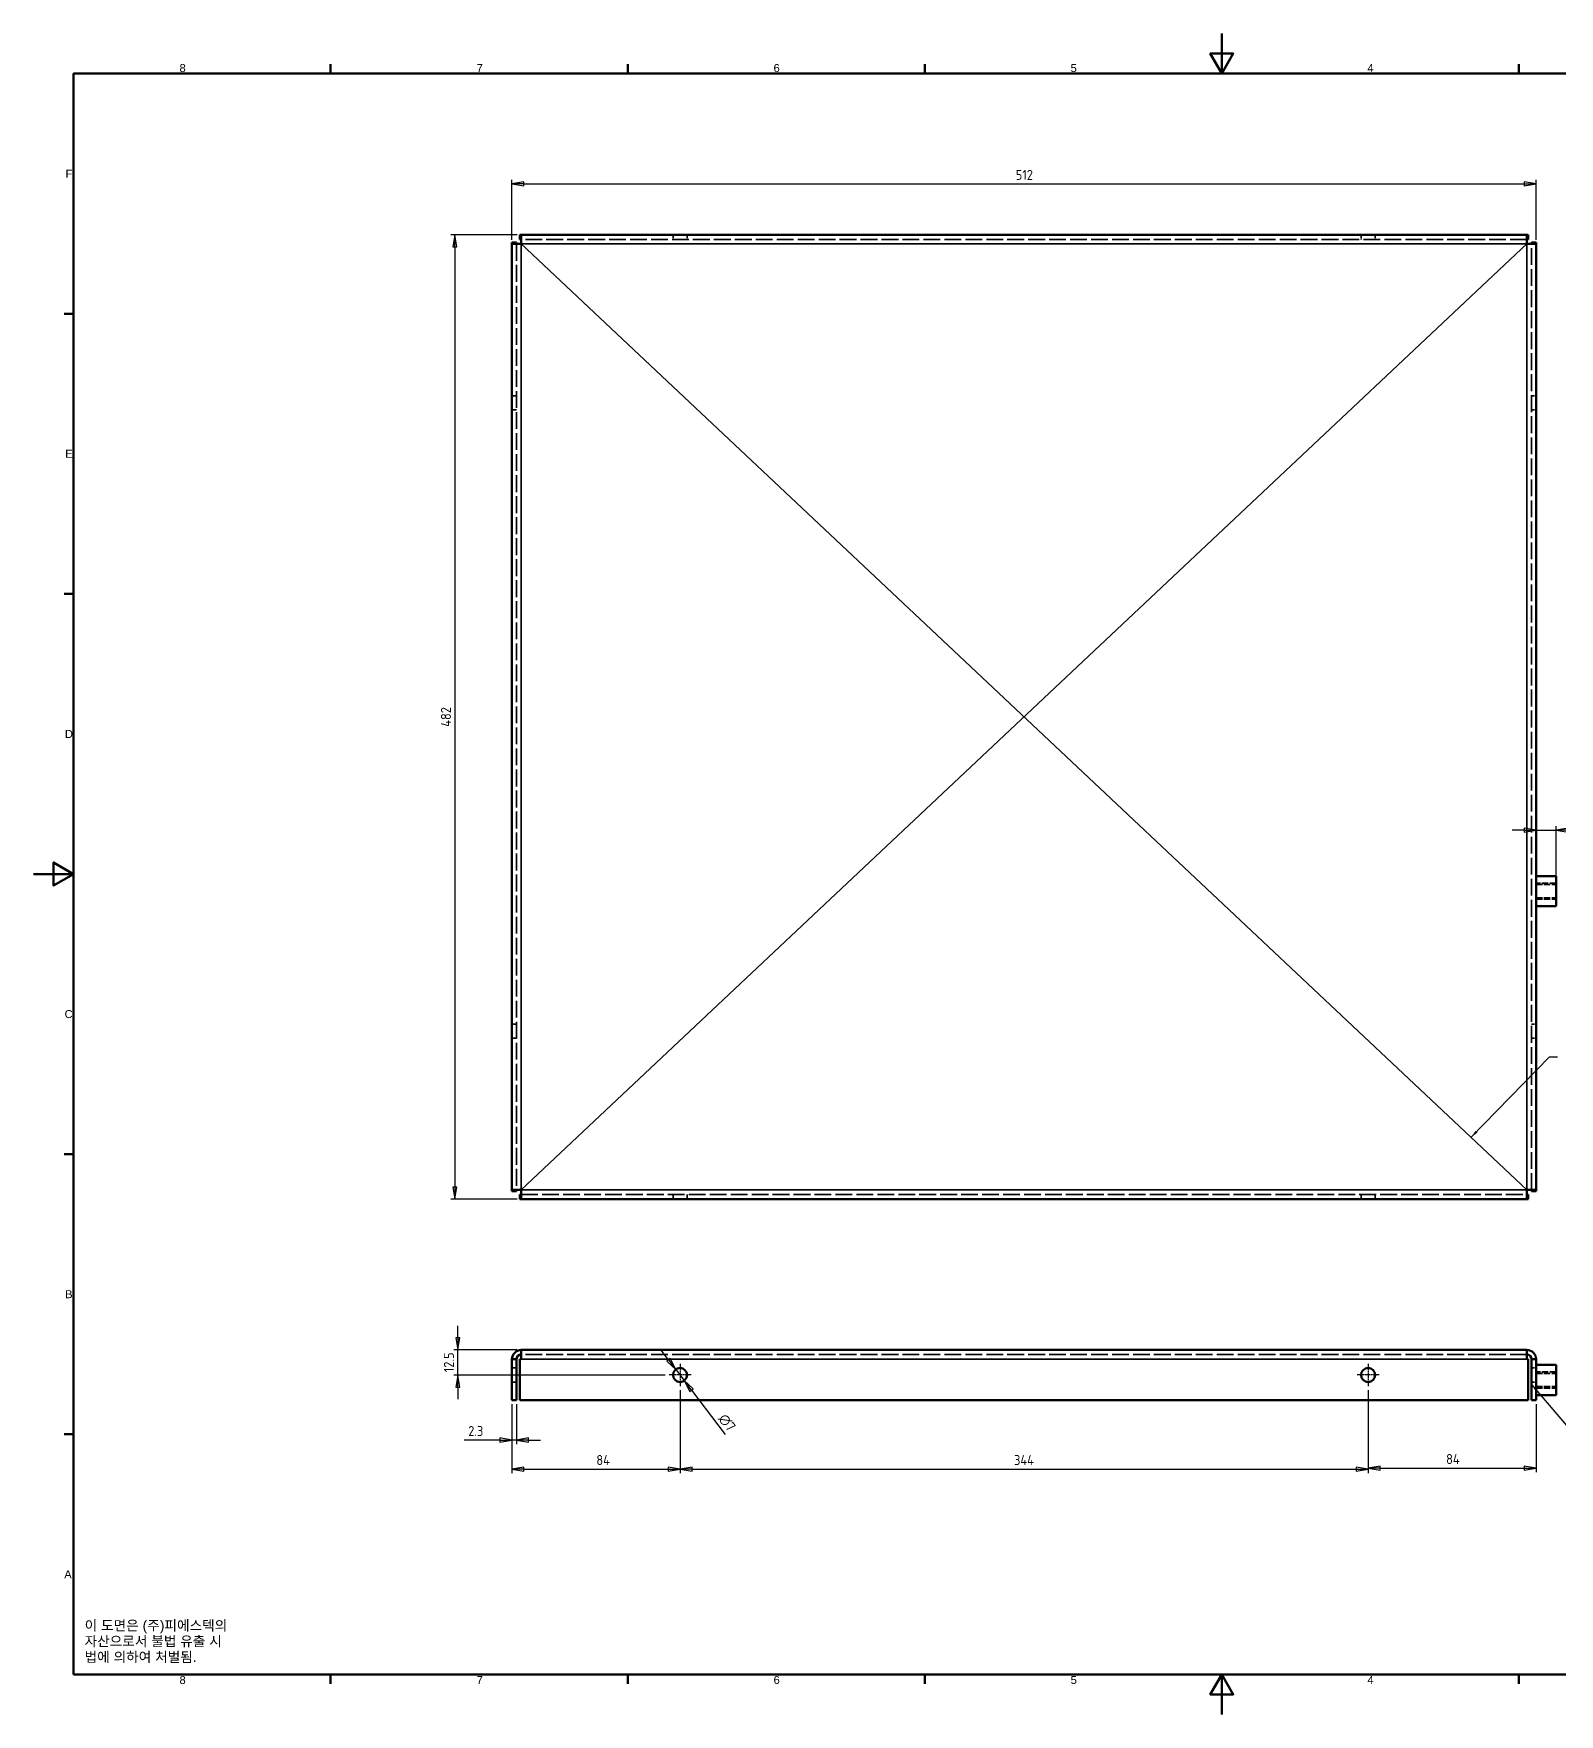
# Model space of a CAD drawing. Header units: millimetres. Extents: x 0 to 1188, y 0 to 840.
# Drawn here: x 0 to 763, y 0 to 840 of the extents above; entities that cross this region are included whole.
import ezdxf

# ---------------------------------------------------------------- set-up
doc = ezdxf.new("R2010")
doc.units = ezdxf.units.MM
doc.header["$LTSCALE"] = 2
doc.linetypes.add('CHAIN', pattern=[0.3543, 0.2362, -0.0295, 0.0591, -0.0295])
doc.linetypes.add('DASHED', pattern=[0.2067, 0.1654, -0.0413])
doc.layers.get('0').update_dxf_attribs({"lineweight": 25})
for name, color, linetype, lineweight in [('가려진 것(ISO)', 5, 'DASHED', 35), ('가시적인 것(ISO)', 7, 'Continuous', 50), ('가시적인 좁은 것(ISO)', 1, 'Continuous', 35), ('경계(ISO)', 7, 'Continuous', 70), ('기호(ISO)', 7, 'Continuous', 25), ('스케치 형상(ISO)', 7, 'Continuous', 25), ('중심 표식(ISO)', 1, 'Continuous', 25), ('치수(ISO)', 7, 'Continuous', 25)]:
    doc.layers.add(name, color=color, linetype=linetype, lineweight=lineweight)
doc.styles.add('ISO Proportional', font='arial.ttf')
doc.styles.add('ISO ProportionalPSTEK', font='isocp.shx')
doc.dimstyles.new('PSTEK', dxfattribs={"dimscale": 2, "dimtxt": 2.5, "dimasz": 3, "dimexe": 1, "dimexo": 1, "dimgap": 1, "dimtad": 1, "dimrnd": 1e-08, "dimdsep": 46, "dimtxsty": 'ISO ProportionalPSTEK', "dimblk": 'Filled-1', "dimcen": 0.09, "dimdle": 10, "dimclrd": 3, "dimclre": 3, "dimclrt": 1, "dimadec": 1, "dimazin": 2, "dimtfac": 1, "dimtmove": 0, "dimatfit": 3, "dimfxl": 0, "dimtolj": 1, "dimlwd": -1, "dimlwe": -1, "dimarcsym": 0})
doc.dimstyles.new('PSTEK$7', dxfattribs={"dimscale": 2, "dimtxt": 2.5, "dimasz": 2, "dimexe": 1, "dimexo": 1, "dimgap": 1, "dimtad": 1, "dimrnd": 1e-08, "dimdsep": 46, "dimtxsty": 'ISO ProportionalPSTEK', "dimblk": 'Filled-1', "dimcen": 0.09, "dimdle": 10, "dimclrd": 3, "dimclre": 3, "dimclrt": 1, "dimadec": 1, "dimazin": 2, "dimtfac": 1, "dimtmove": 0, "dimatfit": 3, "dimfxl": 0, "dimtolj": 1, "dimlwd": -1, "dimlwe": -1, "dimarcsym": 0})

# ---------------------------------------------------------------- blocks, each defined once
blk = doc.blocks.new('경계 Default Border')
at = {"layer": '경계(ISO)'}
for p, q in [((74.25, 410), (74.25, 412.4)), ((148.5, 410), (148.5, 412.4)), ((222.75, 410), (222.75, 412.4)), ((371.25, 410), (371.25, 412.4)), ((10, 350), (7.6, 350)), ((10, 280), (7.6, 280)), ((10, 140), (7.6, 140)), ((10, 70), (7.6, 70)), ((74.25, 10), (74.25, 7.6)), ((148.5, 10), (148.5, 7.6)), ((222.75, 10), (222.75, 7.6)), ((371.25, 10), (371.25, 7.6))]:
    blk.add_line(p, q, dxfattribs=at)
at = {"layer": '경계(ISO)', "flags": 128}
for points in [[(297, 420), (297, 410), (294.11, 415), (299.89, 415), (297, 410)], [(10, 10), (10, 410), (584, 410), (584, 10), (10, 10)], [(0, 210), (10, 210), (5, 212.89), (5, 207.11), (10, 210)], [(297, 0), (297, 10), (294.11, 5), (299.89, 5), (297, 10)]]:
    blk.add_lwpolyline(points, dxfattribs=at)
at = {"layer": '경계(ISO)', "color": 7, "char_height": 2, "attachment_point": 7, "style": 'ISO Proportional'}
for s, insert in [('8', (36.47, 410.37)), ('7', (110.74, 410.4)), ('6', (184.96, 410.37)), ('5', (259.22, 410.37)), ('4', (333.39, 410.4)), ('F', (7.99, 384)), ('E', (7.9, 314)), ('D', (7.82, 244)), ('C', (7.74, 173.97)), ('B', (7.88, 104)), ('A', (7.66, 34)), ('8', (36.47, 7.57)), ('7', (110.74, 7.6)), ('6', (184.96, 7.57)), ('5', (259.22, 7.57)), ('4', (333.39, 7.6))]:
    blk.add_mtext(s, dxfattribs=dict(at, insert=insert))
blk = doc.blocks.new('Filled-1')
at = {"color": 0}
for p, q in [((0, 0), (-1, 0.17)), ((-1, 0.17), (-1, -0.17)), ((-1, 0), (0, 0)), ((-1, -0.17), (0, 0))]:
    blk.add_line(p, q, dxfattribs=at)
at = {"color": 0, "flags": 128}
blk.add_lwpolyline([(-1, -0.17), (0, 0), (-1, 0.17), (-1, -0.17)], dxfattribs=at)
at = {"color": 0}
blk.add_solid([(-1, -0.17), (0, 0), (-1, 0.17), (-1, -0.17)], dxfattribs=at)
blk = doc.blocks.new('*D14')
at = {"layer": 'Defpoints', "color": 0, "transparency": 16777216}
for p in [(243.76, 739.49), (210.63, 257.49), (243.76, 257.49)]:
    blk.add_point(p, dxfattribs=at)
at = {"layer": '치수(ISO)', "color": 3, "transparency": 16777216}
for p, q in [((241.76, 739.49), (208.63, 739.49)), ((210.63, 733.49), (210.63, 263.49)), ((241.76, 257.49), (208.63, 257.49))]:
    blk.add_line(p, q, dxfattribs=at)
at = {"layer": '치수(ISO)', "color": 3, "transparency": 16777216, "xscale": 6, "yscale": 6, "zscale": 6}
for p, rotation in [((210.63, 739.49), 90), ((210.63, 257.49), 270)]:
    blk.add_blockref('Filled-1', p, dxfattribs=dict(at, rotation=rotation))
at = {"layer": '치수(ISO)', "color": 1, "transparency": 16777216, "insert": (203.63, 493.59), "char_height": 5, "attachment_point": 1, "rotation": 90, "style": 'ISO ProportionalPSTEK'}
blk.add_mtext('\\A1;482', dxfattribs=at)
blk = doc.blocks.new('*D15')
at = {"layer": 'Defpoints', "color": 0, "transparency": 16777216}
for p in [(239.16, 157.11), (241.46, 157.11), (241.46, 137.11)]:
    blk.add_point(p, dxfattribs=at)
at = {"layer": '치수(ISO)', "color": 3, "transparency": 16777216}
for p, q in [((239.16, 155.11), (239.16, 135.11)), ((241.46, 155.11), (241.46, 135.11)), ((233.16, 137.11), (215.27, 137.11)), ((241.46, 137.11), (239.16, 137.11)), ((247.46, 137.11), (253.46, 137.11))]:
    blk.add_line(p, q, dxfattribs=at)
at = {"layer": '치수(ISO)', "color": 3, "transparency": 16777216, "xscale": 6, "yscale": 6, "zscale": 6}
blk.add_blockref('Filled-1', (239.16, 137.11), dxfattribs=at)
at = {"layer": '치수(ISO)', "color": 3, "transparency": 16777216, "xscale": 6, "yscale": 6, "zscale": 6, "rotation": 180}
blk.add_blockref('Filled-1', (241.46, 137.11), dxfattribs=at)
at = {"layer": '치수(ISO)', "color": 1, "transparency": 16777216, "insert": (217.27, 144.12), "char_height": 5, "attachment_point": 1, "style": 'ISO ProportionalPSTEK'}
blk.add_mtext('\\A1;2.3', dxfattribs=at)
blk = doc.blocks.new('*D16')
at = {"layer": 'Defpoints', "color": 0, "transparency": 16777216}
for p in [(323.16, 164.11), (239.16, 157.11), (323.16, 122.61)]:
    blk.add_point(p, dxfattribs=at)
at = {"layer": '치수(ISO)', "color": 3, "transparency": 16777216}
for p, q in [((323.16, 162.11), (323.16, 120.61)), ((239.16, 155.11), (239.16, 120.61)), ((245.16, 122.61), (317.16, 122.61))]:
    blk.add_line(p, q, dxfattribs=at)
at = {"layer": '치수(ISO)', "color": 3, "transparency": 16777216, "xscale": 6, "yscale": 6, "zscale": 6, "rotation": 180}
blk.add_blockref('Filled-1', (239.16, 122.61), dxfattribs=at)
at = {"layer": '치수(ISO)', "color": 3, "transparency": 16777216, "xscale": 6, "yscale": 6, "zscale": 6}
blk.add_blockref('Filled-1', (323.16, 122.61), dxfattribs=at)
at = {"layer": '치수(ISO)', "color": 1, "transparency": 16777216, "insert": (281.34, 129.61), "char_height": 5, "attachment_point": 1, "style": 'ISO ProportionalPSTEK'}
blk.add_mtext('\\A1;84', dxfattribs=at)
blk = doc.blocks.new('*D17')
at = {"layer": 'Defpoints', "color": 0, "transparency": 16777216}
for p in [(667.16, 164.11), (751.16, 157.11), (751.16, 123.11)]:
    blk.add_point(p, dxfattribs=at)
at = {"layer": '치수(ISO)', "color": 3, "transparency": 16777216}
for p, q in [((667.16, 162.11), (667.16, 121.11)), ((751.16, 155.11), (751.16, 121.11)), ((673.16, 123.11), (745.16, 123.11))]:
    blk.add_line(p, q, dxfattribs=at)
at = {"layer": '치수(ISO)', "color": 3, "transparency": 16777216, "xscale": 6, "yscale": 6, "zscale": 6, "rotation": 180}
blk.add_blockref('Filled-1', (667.16, 123.11), dxfattribs=at)
at = {"layer": '치수(ISO)', "color": 3, "transparency": 16777216, "xscale": 6, "yscale": 6, "zscale": 6}
blk.add_blockref('Filled-1', (751.16, 123.11), dxfattribs=at)
at = {"layer": '치수(ISO)', "color": 1, "transparency": 16777216, "insert": (706.16, 130.11), "char_height": 5, "attachment_point": 1, "style": 'ISO ProportionalPSTEK'}
blk.add_mtext('\\A1;84', dxfattribs=at)
blk = doc.blocks.new('*D18')
at = {"layer": 'Defpoints', "color": 0, "transparency": 16777216}
for p in [(321.05, 172.4), (325.28, 166.83)]:
    blk.add_point(p, dxfattribs=at)
at = {"layer": '치수(ISO)', "color": 3, "transparency": 16777216}
for p, q in [((317.42, 177.18), (313.79, 181.97)), ((321.05, 172.4), (325.28, 166.83)), ((328.9, 162.05), (345.73, 139.86))]:
    blk.add_line(p, q, dxfattribs=at)
at = {"layer": '치수(ISO)', "color": 3, "transparency": 16777216, "xscale": 6, "yscale": 6, "zscale": 6}
for p, rotation in [((321.05, 172.4), 307.1766775412491), ((325.28, 166.83), 127.1766775412492)]:
    blk.add_blockref('Filled-1', p, dxfattribs=dict(at, rotation=rotation))
at = {"layer": '치수(ISO)', "color": 1, "transparency": 16777216, "insert": (346.17, 150.86), "char_height": 5, "attachment_point": 1, "rotation": 307.17668, "style": 'ISO ProportionalPSTEK'}
blk.add_mtext('\\A1;∅7', dxfattribs=at)
blk = doc.blocks.new('*D19')
at = {"layer": 'Defpoints', "color": 0, "transparency": 16777216}
for p in [(751.16, 764.89), (239.16, 734.89), (751.16, 734.89)]:
    blk.add_point(p, dxfattribs=at)
at = {"layer": '치수(ISO)', "color": 3, "transparency": 16777216}
for p, q in [((239.16, 736.89), (239.16, 766.89)), ((245.16, 764.89), (745.16, 764.89)), ((751.16, 736.89), (751.16, 766.89))]:
    blk.add_line(p, q, dxfattribs=at)
at = {"layer": '치수(ISO)', "color": 3, "transparency": 16777216, "xscale": 6, "yscale": 6, "zscale": 6, "rotation": 180}
blk.add_blockref('Filled-1', (239.16, 764.89), dxfattribs=at)
at = {"layer": '치수(ISO)', "color": 3, "transparency": 16777216, "xscale": 6, "yscale": 6, "zscale": 6}
blk.add_blockref('Filled-1', (751.16, 764.89), dxfattribs=at)
at = {"layer": '치수(ISO)', "color": 1, "transparency": 16777216, "insert": (491.01, 771.89), "char_height": 5, "attachment_point": 1, "style": 'ISO ProportionalPSTEK'}
blk.add_mtext('\\A1;512', dxfattribs=at)
blk = doc.blocks.new('*D22')
at = {"layer": 'Defpoints', "color": 0, "transparency": 16777216}
for p in [(212.11, 182.11), (243.76, 182.11), (317.66, 169.61)]:
    blk.add_point(p, dxfattribs=at)
at = {"layer": '치수(ISO)', "color": 3, "transparency": 16777216}
for p, q in [((212.11, 188.11), (212.11, 194.11)), ((241.76, 182.11), (210.11, 182.11)), ((212.11, 169.61), (212.11, 182.11)), ((315.66, 169.61), (210.11, 169.61)), ((212.11, 163.61), (212.11, 157.61))]:
    blk.add_line(p, q, dxfattribs=at)
at = {"layer": '치수(ISO)', "color": 3, "transparency": 16777216, "xscale": 6, "yscale": 6, "zscale": 6}
for p, rotation in [((212.11, 182.11), 270), ((212.11, 169.61), 90)]:
    blk.add_blockref('Filled-1', p, dxfattribs=dict(at, rotation=rotation))
at = {"layer": '치수(ISO)', "color": 1, "transparency": 16777216, "insert": (205.11, 171.01), "char_height": 5, "attachment_point": 1, "rotation": 90, "style": 'ISO ProportionalPSTEK'}
blk.add_mtext('\\A1;12.5', dxfattribs=at)
blk = doc.blocks.new('*D24')
at = {"layer": 'Defpoints', "color": 0, "transparency": 16777216}
for p in [(323.16, 164.11), (667.16, 164.11), (667.16, 122.61)]:
    blk.add_point(p, dxfattribs=at)
at = {"layer": '치수(ISO)', "color": 3, "transparency": 16777216}
for p, q in [((323.16, 162.11), (323.16, 120.61)), ((667.16, 162.11), (667.16, 120.61)), ((329.16, 122.61), (661.16, 122.61))]:
    blk.add_line(p, q, dxfattribs=at)
at = {"layer": '치수(ISO)', "color": 3, "transparency": 16777216, "xscale": 6, "yscale": 6, "zscale": 6, "rotation": 180}
blk.add_blockref('Filled-1', (323.16, 122.61), dxfattribs=at)
at = {"layer": '치수(ISO)', "color": 3, "transparency": 16777216, "xscale": 6, "yscale": 6, "zscale": 6}
blk.add_blockref('Filled-1', (667.16, 122.61), dxfattribs=at)
at = {"layer": '치수(ISO)', "color": 1, "transparency": 16777216, "insert": (490.16, 129.61), "char_height": 5, "attachment_point": 1, "style": 'ISO ProportionalPSTEK'}
blk.add_mtext('\\A1;344', dxfattribs=at)
blk = doc.blocks.new('*D29')
at = {"layer": 'Defpoints', "color": 0, "transparency": 16777216}
for p in [(751.16, 441.91), (751.16, 435.83), (761.16, 415.49)]:
    blk.add_point(p, dxfattribs=at)
at = {"layer": '치수(ISO)', "color": 3, "transparency": 16777216}
for p, q in [((745.16, 441.91), (739.16, 441.91)), ((751.16, 441.91), (761.16, 441.91)), ((761.16, 417.49), (761.16, 443.91)), ((767.16, 441.91), (781.66, 441.91))]:
    blk.add_line(p, q, dxfattribs=at)
at = {"layer": '치수(ISO)', "color": 3, "transparency": 16777216, "xscale": 6, "yscale": 6, "zscale": 6}
blk.add_blockref('Filled-1', (751.16, 441.91), dxfattribs=at)
at = {"layer": '치수(ISO)', "color": 3, "transparency": 16777216, "xscale": 6, "yscale": 6, "zscale": 6, "rotation": 180}
blk.add_blockref('Filled-1', (761.16, 441.91), dxfattribs=at)
at = {"layer": '치수(ISO)', "color": 1, "transparency": 16777216, "insert": (775.16, 448.91), "char_height": 5, "attachment_point": 1, "style": 'ISO ProportionalPSTEK'}
blk.add_mtext('\\A1;10', dxfattribs=at)

msp = doc.modelspace()

# ---------------------------------------------------------------- linework, layer by layer
at = {"layer": '가려진 것(ISO)', "ltscale": 2.190301}
for p, q in [((319.6608, 739.4857), (319.6608, 737.1857)), ((326.6608, 739.4857), (326.6608, 737.1857)), ((663.6608, 739.4857), (663.6608, 737.1857)), ((670.6608, 739.4857), (670.6608, 737.1857)), ((241.4608, 658.9857), (239.1608, 658.9857)), ((751.1608, 658.9857), (748.8608, 658.9857)), ((241.4608, 651.9857), (239.1608, 651.9857)), ((751.1608, 651.9857), (748.8608, 651.9857)), ((241.4608, 344.9857), (239.1608, 344.9857)), ((751.1608, 344.9857), (748.8608, 344.9857)), ((241.4608, 337.9857), (239.1608, 337.9857)), ((751.1608, 337.9857), (748.8608, 337.9857)), ((319.6608, 259.7857), (319.6608, 257.4857)), ((326.6608, 259.7857), (326.6608, 257.4857)), ((663.6608, 259.7857), (663.6608, 257.4857)), ((670.6608, 259.7857), (670.6608, 257.4857)), ((241.4608, 173.115), (239.1608, 173.115)), ((751.1608, 173.115), (748.8608, 173.115)), ((241.4608, 166.115), (239.1608, 166.115)), ((751.1608, 166.115), (748.8608, 166.115))]:
    msp.add_line(p, q, dxfattribs=at)
at = {"layer": '가려진 것(ISO)', "ltscale": 25.415257}
for p, q in [((241.4608, 734.8857), (241.4608, 262.0857)), ((748.8608, 262.0857), (748.8608, 734.8857))]:
    msp.add_line(p, q, dxfattribs=at)
at = {"layer": '가려진 것(ISO)', "ltscale": 25.338655}
for p, q in [((746.5608, 737.1857), (243.7608, 737.1857)), ((243.7608, 259.7857), (746.5608, 259.7857)), ((746.5608, 179.815), (243.7608, 179.815))]:
    msp.add_line(p, q, dxfattribs=at)
at = {"layer": '가려진 것(ISO)', "ltscale": 9.523383}
for p, q in [((761.1608, 415.4857), (751.1608, 415.4857)), ((751.1608, 414.8092), (761.1608, 414.8092)), ((751.1608, 408.1622), (761.1608, 408.1622)), ((751.1608, 407.4857), (761.1608, 407.4857)), ((761.1608, 171.115), (751.1608, 171.115)), ((751.1608, 170.4385), (761.1608, 170.4385)), ((751.1608, 163.7915), (761.1608, 163.7915)), ((751.1608, 163.115), (761.1608, 163.115))]:
    msp.add_line(p, q, dxfattribs=at)
at = {"layer": '가시적인 것(ISO)'}
for p, q in [((243.7608, 739.4857), (243.0872, 739.4857)), ((243.0872, 737.1857), (243.0872, 739.4857)), ((243.7608, 739.4857), (746.5608, 739.4857)), ((243.7608, 739.4857), (243.7608, 734.8857)), ((746.5608, 734.8857), (746.5608, 739.4857)), ((747.2345, 739.4857), (746.5608, 739.4857)), ((747.2345, 737.1857), (747.2345, 739.4857)), ((241.4608, 735.5594), (239.1608, 735.5594)), ((239.1608, 735.5594), (239.1608, 734.8857)), ((239.1608, 262.0857), (239.1608, 734.8857)), ((243.7608, 734.8857), (239.1608, 734.8857)), ((241.4608, 734.8857), (241.4608, 735.5594)), ((243.7608, 737.1857), (243.0872, 737.1857)), ((746.5608, 737.1857), (747.2345, 737.1857)), ((751.1608, 734.8857), (746.5608, 734.8857)), ((748.8608, 734.8857), (748.8608, 735.5594)), ((748.8608, 735.5594), (751.1608, 735.5594)), ((751.1608, 734.8857), (751.1608, 735.5594)), ((751.1608, 734.8857), (751.1608, 262.0857)), ((751.1608, 418.9857), (761.1608, 418.9857)), ((761.1608, 403.9857), (761.1608, 418.9857)), ((751.1608, 403.9857), (761.1608, 403.9857)), ((239.1608, 262.0857), (243.7608, 262.0857)), ((239.1608, 262.0857), (239.1608, 261.4121)), ((241.4608, 261.4121), (239.1608, 261.4121)), ((241.4608, 262.0857), (241.4608, 261.4121)), ((243.7608, 262.0857), (243.7608, 257.4857)), ((746.5608, 262.0857), (751.1608, 262.0857)), ((746.5608, 257.4857), (746.5608, 262.0857)), ((748.8608, 262.0857), (748.8608, 261.4121)), ((748.8608, 261.4121), (751.1608, 261.4121)), ((751.1608, 261.4121), (751.1608, 262.0857)), ((243.7608, 259.7857), (243.0872, 259.7857)), ((243.0872, 259.7857), (243.0872, 257.4857)), ((243.0872, 257.4857), (243.7608, 257.4857)), ((746.5608, 257.4857), (243.7608, 257.4857)), ((746.5608, 259.7857), (747.2345, 259.7857)), ((746.5608, 257.4857), (747.2345, 257.4857)), ((747.2345, 259.7857), (747.2345, 257.4857)), ((241.4608, 177.515), (239.1608, 177.515)), ((239.1608, 177.515), (239.1608, 157.115)), ((241.4608, 177.515), (241.4608, 157.115)), ((243.0872, 157.115), (243.0872, 177.515)), ((243.0872, 177.515), (243.7608, 177.515)), ((243.7608, 182.115), (243.7608, 177.515)), ((243.7608, 182.115), (746.5608, 182.115)), ((746.5608, 177.515), (746.5608, 182.115)), ((746.5608, 177.515), (747.2345, 177.515)), ((747.2345, 177.515), (747.2345, 157.115)), ((748.8608, 177.515), (748.8608, 157.115)), ((748.8608, 177.515), (751.1608, 177.515)), ((751.1608, 157.115), (751.1608, 177.515)), ((751.1608, 174.615), (761.1608, 174.615)), ((761.1608, 159.615), (761.1608, 174.615)), ((751.1608, 159.615), (761.1608, 159.615)), ((241.4608, 157.115), (239.1608, 157.115)), ((747.2345, 157.115), (243.0872, 157.115)), ((748.8608, 157.115), (751.1608, 157.115))]:
    msp.add_line(p, q, dxfattribs=at)
for centre in [(323.1608, 169.615), (667.1608, 169.615)]:
    msp.add_circle(centre, 3.5, dxfattribs=at)
for centre, radius, start, end in [((243.7608, 177.515), 4.6, 90, 180), ((243.7608, 177.515), 2.3, 90, 180), ((746.5608, 177.515), 4.6, 0, 90), ((746.5608, 177.515), 2.3, 0, 90)]:
    msp.add_arc(centre, radius, start, end, dxfattribs=at)
at = {"layer": '가시적인 좁은 것(ISO)'}
for p, q in [((243.7608, 734.8857), (243.7608, 262.0857)), ((746.5608, 734.8857), (243.7608, 734.8857)), ((746.5608, 262.0857), (746.5608, 734.8857)), ((243.7608, 262.0857), (746.5608, 262.0857)), ((746.5608, 177.515), (243.7608, 177.515))]:
    msp.add_line(p, q, dxfattribs=at)
at = {"layer": '스케치 형상(ISO)'}
for p, q in [((243.7608, 734.8857), (746.5608, 262.0857)), ((243.7608, 262.0857), (746.5608, 734.8857))]:
    msp.add_line(p, q, dxfattribs=at)
at = {"layer": '중심 표식(ISO)', "linetype": 'CHAIN', "ltscale": 6.111541}
for p, q in [((328.6608, 169.615), (317.6608, 169.615)), ((323.1608, 175.115), (323.1608, 164.115)), ((672.6608, 169.615), (661.6608, 169.615)), ((667.1608, 175.115), (667.1608, 164.115))]:
    msp.add_line(p, q, dxfattribs=at)

# ---------------------------------------------------------------- block references
at = {"xscale": 2, "yscale": 2, "zscale": 2}
msp.add_blockref('경계 Default Border', (0, 0), dxfattribs=at)

# ---------------------------------------------------------------- texts
at = {"layer": '기호(ISO)', "color": 7, "insert": (25.5102, 46.9515), "char_height": 5, "width": 78.612207, "attachment_point": 1, "line_spacing_factor": 0.944221, "style": 'ISO Proportional'}
msp.add_mtext('{\\fArial|b0|i0;\\H5.0000;이 도면은 (주)피에스텍의\\P자산으로서 불법 유출 시 \\P법에 의하여 처벌됨.}', dxfattribs=at)

# ---------------------------------------------------------------- dimensions: what is measured, and where the dimension line sits
at = {"layer": '치수(ISO)', "color": 3}
dim = msp.add_linear_dim(base=(751.1608, 764.8857), p1=(239.1608, 734.8857), p2=(751.1608, 734.8857), dimstyle='PSTEK', override={"dimdec": 2, "dimtp": 0, "dimtm": 0, "dimtdec": 2, "dimtofl": 0, "dimatfit": 1}, dxfattribs=at)
dim.commit()
dim.dimension.update_dxf_attribs({"geometry": '*D19', "text_midpoint": (495.1608, 764.8857), "dimtype": 160})
for base, p1, p2, angle, override, picture, middle in [((210.6303, 257.4857), (243.7608, 739.4857), (243.7608, 257.4857), 270, {"dimdec": 2, "dimtp": 0, "dimtm": 0, "dimtdec": 2, "dimtofl": 0, "dimatfit": 1}, '*D14', (210.6303, 498.4857)), ((751.1608, 441.9097), (761.1608, 415.4857), (751.1608, 435.8345), 180, {"dimdec": 2, "dimse2": 1, "dimtp": 0, "dimtm": 0, "dimtdec": 2, "dimtofl": 1, "dimatfit": 1}, '*D29', (777.4128, 441.9097)), ((212.1148, 182.115), (317.6608, 169.615), (243.7608, 182.115), 90, {"dimdec": 2, "dimtp": 0, "dimtm": 0, "dimtdec": 2, "dimtofl": 1, "dimatfit": 1}, '*D22', (212.1148, 175.865)), ((323.1608, 122.6115), (239.1608, 157.115), (323.1608, 164.115), 180, {"dimdec": 2, "dimblk2": 'Filled-1', "dimsah": 1, "dimtp": 0, "dimtm": 0, "dimtdec": 2, "dimtofl": 0, "dimatfit": 1}, '*D16', (284.344, 122.6115)), ((667.1608, 122.6115), (323.1608, 164.115), (667.1608, 164.115), 180, {"dimdec": 2, "dimtp": 0, "dimtm": 0, "dimtdec": 2, "dimtofl": 0, "dimatfit": 1}, '*D24', (495.1608, 122.6115)), ((751.1608, 123.1147), (667.1608, 164.115), (751.1608, 157.115), 180, {"dimdec": 2, "dimblk1": 'Filled-1', "dimsah": 1, "dimtp": 0, "dimtm": 0, "dimtdec": 2, "dimtofl": 0, "dimatfit": 1}, '*D17', (709.1608, 123.1147)), ((241.4608, 137.115), (239.1608, 157.115), (241.4608, 157.115), 180, {"dimdec": 2, "dimtp": 0, "dimtm": 0, "dimtdec": 2, "dimtofl": 1, "dimatfit": 1}, '*D15', (220.9352, 137.115))]:
    dim = msp.add_linear_dim(base=base, p1=p1, p2=p2, angle=angle, dimstyle='PSTEK', override=override, dxfattribs=at)
    dim.commit()
    dim.dimension.update_dxf_attribs({"geometry": picture, "text_midpoint": middle, "dimtype": 160})
dim = msp.add_diameter_dim_2p(p1=(321.0459, 172.4037), p2=(325.2758, 166.8263), dimstyle='PSTEK', override={"dimdec": 2, "dimlfac": 1, "dimtp": 0, "dimtm": 0, "dimtdec": 2, "dimatfit": 2}, dxfattribs=at)
dim.commit()
dim.dimension.update_dxf_attribs({"geometry": '*D18', "text_midpoint": (342.5568, 144.0401), "dimtype": 163})

# ---------------------------------------------------------------- leaders
at = {"layer": '기호(ISO)', "color": 3, "annotation_type": 0, "has_hookline": 1, "hookline_direction": 0}
for points, text_width in [([(718.6007, 288.3776), (757.7712, 328.5481), (761.7712, 328.5481)], 91.062), ([(748.8608, 164.8467), (774.1183, 135.2291), (778.1183, 135.2291)], 68.5727)]:
    msp.add_leader(points, dimstyle='PSTEK$7', override={"dimtad": 0}, dxfattribs=dict(at, text_width=text_width))

doc.saveas('drawing.dxf')
